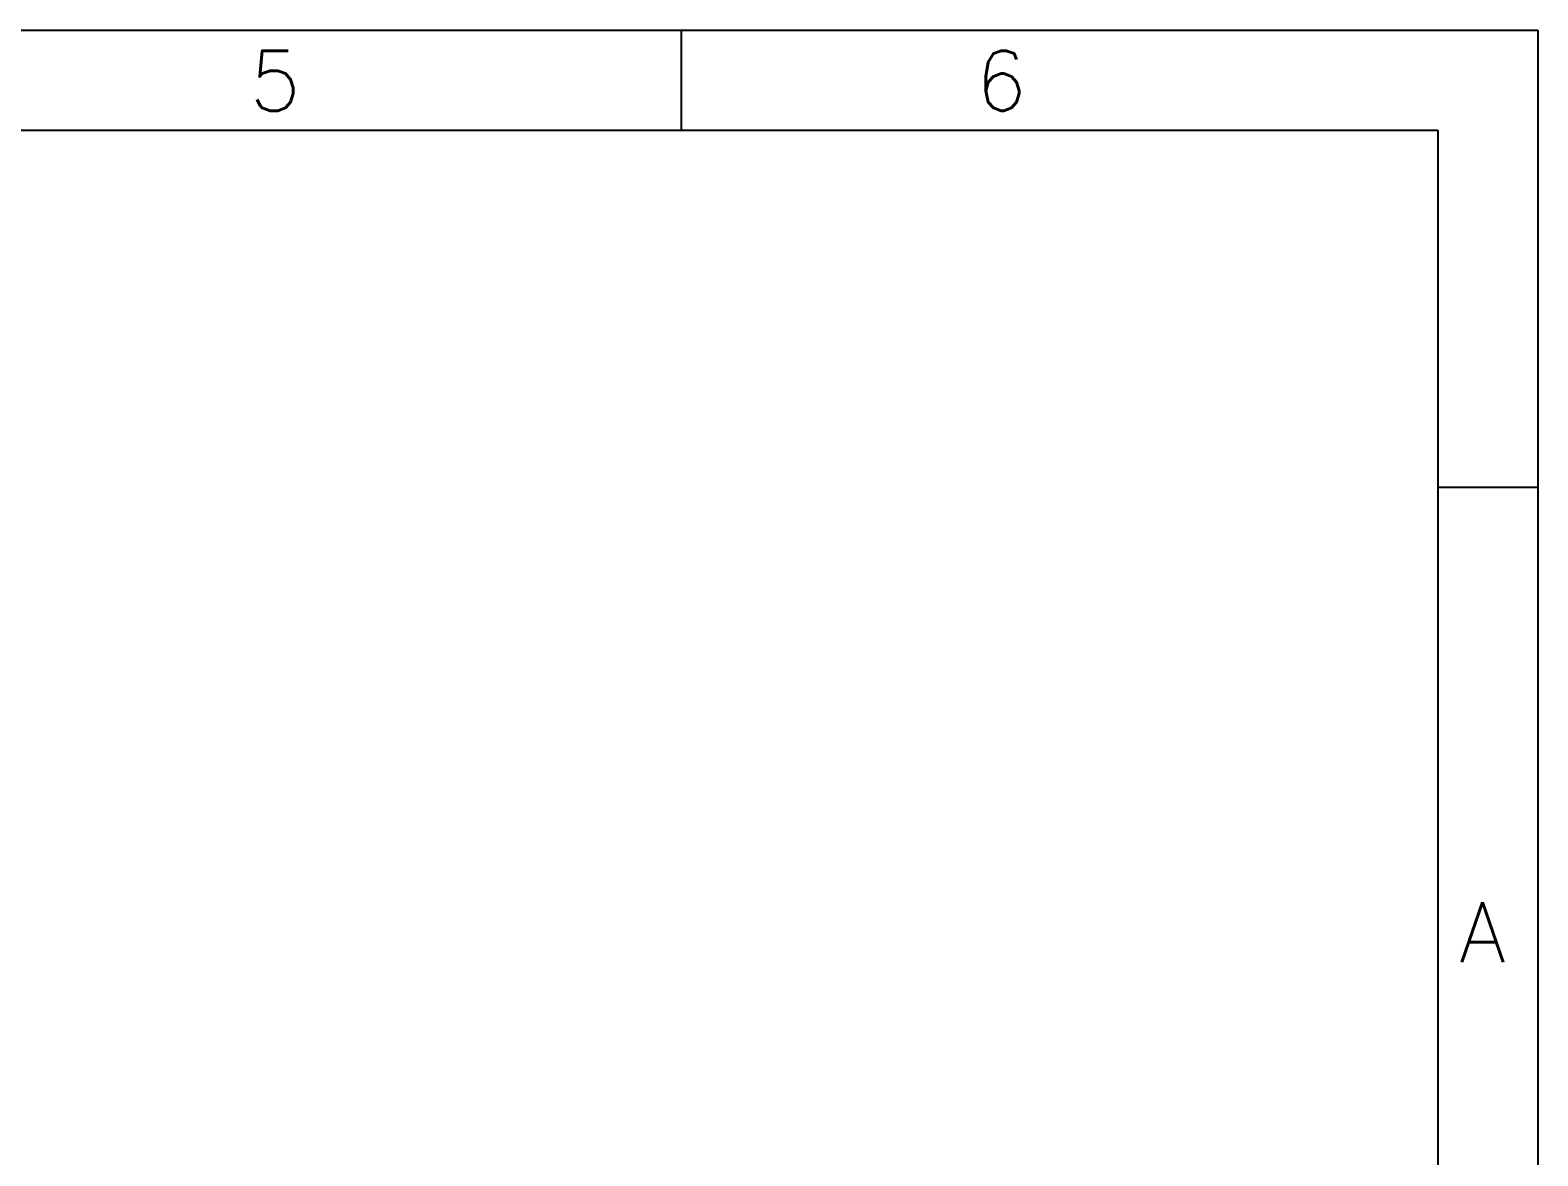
# Model space of a CAD drawing. Header units: millimetres. Extents: x 1063 to 4361, y 385 to 1055.
# Drawn here: x 1702.1 to 1998.2, y 833.5 to 1054.6 of the extents above; entities that cross this region are included whole.
import ezdxf
from ezdxf.enums import TextEntityAlignment as Align

# ---------------------------------------------------------------- set-up
doc = ezdxf.new("R2010")
doc.units = ezdxf.units.MM
doc.styles.add('Roman', font='romans', dxfattribs={"bigfont": 'bigfont'})

msp = doc.modelspace()

# ---------------------------------------------------------------- linework, layer by layer
at = {"color": 0, "lineweight": -3}
for p, q in [((1063.461, 1054.614), (1998.221, 1054.614)), ((1998.221, 1054.614), (1998.221, 385.417)), ((1083.119, 1034.957), (1978.563, 1034.957)), ((1978.563, 1034.957), (1978.563, 405.075)), ((1978.563, 964.878), (1998.205, 964.878))]:
    msp.add_line(p, q, dxfattribs=at)
msp.add_line((1829.926, 1054.614), (1829.926, 1034.957))

# ---------------------------------------------------------------- texts
at = {"color": 0, "lineweight": -3, "style": 'Roman'}
for s, p in [('5', (1750.183, 1038.777)), ('6', (1892.792, 1038.777)), ('A', (1987.358, 871.578))]:
    msp.add_text(s, height=11.785, dxfattribs=at).set_placement(p, align=Align.CENTER)

doc.saveas('drawing.dxf')
